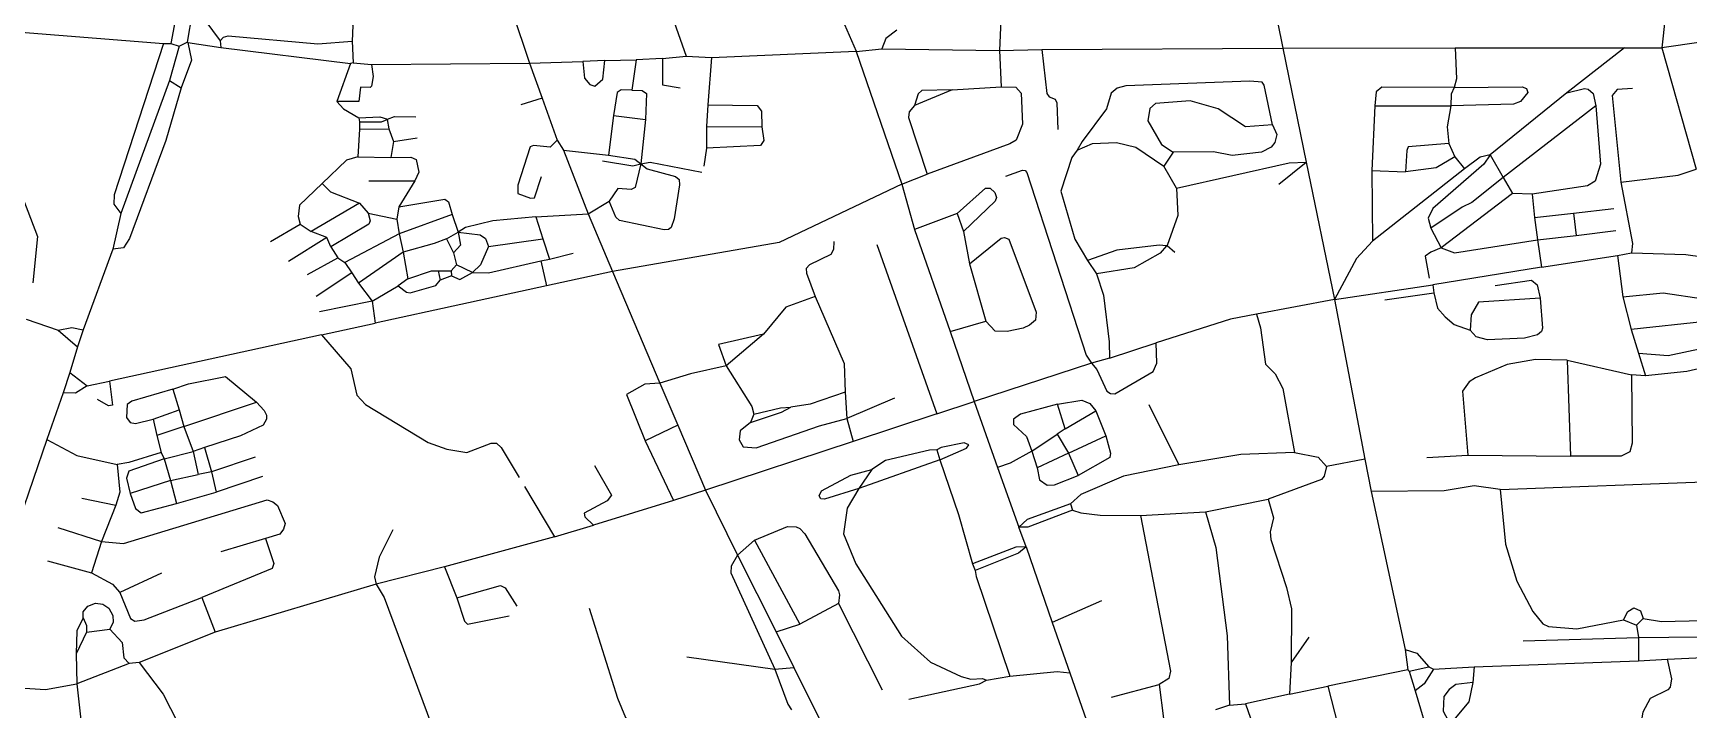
# Model space of a CAD drawing. Header units: inches. Extents: x 13525472 to 13532952, y 3654447 to 3658947.
# Drawn here: x 13527238 to 13529988, y 3656315 to 3657440 of the extents above; entities that cross this region are included whole.
import ezdxf

# ---------------------------------------------------------------- set-up
doc = ezdxf.new("R2010")
doc.units = ezdxf.units.IN
doc.header["$MEASUREMENT"] = 0

msp = doc.modelspace()

# ---------------------------------------------------------------- linework, layer by layer
for points in [[(13529907.1, 3657648.1), (13529948.9, 3657465.7), (13529943.2, 3657415.4)], [(13529276.9, 3657598.7), (13529313.7, 3657414.8)], [(13528283.1, 3657513.3), (13528322.7, 3657401.6)], [(13528558.3, 3657517), (13528604.7, 3657410.1)], [(13527501.7, 3657475.1), (13527473.6, 3657460.6), (13527466.7, 3657422.6)], [(13527502.2, 3657473.6), (13527493.7, 3657424.6)], [(13527502.2, 3657473.6), (13527522.9, 3657461.6), (13527548.2, 3657427.1)], [(13527695.7, 3657467.6), (13527764.7, 3657462), (13527768.7, 3657452.5), (13527768, 3657426.4)], [(13528033.7, 3657475.7), (13528062.4, 3657390)], [(13528845.3, 3657462.2), (13528842.8, 3657410.9)], [(13527106, 3657450.6), (13527454.2, 3657422.6)], [(13527480.2, 3657418.1), (13527493.7, 3657424.6)], [(13527493.7, 3657424.6), (13527494.7, 3657424.1)], [(13527548.2, 3657427.1), (13527554, 3657433.3), (13527561.6, 3657435.2), (13527710.9, 3657422.2), (13527768, 3657426.4)], [(13527548.2, 3657427.1), (13527549.7, 3657416.1)], [(13527768, 3657426.4), (13527769.2, 3657390.6)], [(13528672.7, 3657444.6), (13528654.2, 3657430.9), (13528647.7, 3657413.6)], [(13530074, 3657434.3), (13529943.2, 3657415.4)], [(13527454.2, 3657422.6), (13527372.2, 3657171.4), (13527371.8, 3657155.5), (13527383.2, 3657140.1)], [(13527454.2, 3657422.6), (13527466.7, 3657422.6)], [(13527480.2, 3657418.1), (13527464.2, 3657361.1)], [(13527466.7, 3657422.6), (13527480.2, 3657418.1)], [(13527494.7, 3657424.1), (13527500.9, 3657394.8), (13527483.7, 3657349.1)], [(13527494.7, 3657424.1), (13527549.7, 3657416.1)], [(13527549.7, 3657416.1), (13527765.2, 3657389.6)], [(13528283.2, 3657397.6), (13528239.7, 3657395.6)], [(13528283.2, 3657397.6), (13528283, 3657354), (13528312.7, 3657349.1)], [(13528283.2, 3657397.6), (13528322.7, 3657401.6)], [(13528322.7, 3657401.6), (13528364.7, 3657399.6)], [(13528364.7, 3657399.6), (13528358.3, 3657320.6)], [(13528364.7, 3657399.6), (13528604.7, 3657410.1)], [(13528604.7, 3657409.6), (13528647.7, 3657413.6)], [(13528604.7, 3657410.1), (13528604.7, 3657409.6)], [(13528604.7, 3657409.6), (13528680.7, 3657188.9)], [(13528647.7, 3657413.6), (13528842.8, 3657410.9)], [(13528842.8, 3657410.9), (13528913.4, 3657412.6)], [(13528842.8, 3657410.9), (13528845.9, 3657350.9)], [(13528913.4, 3657412.6), (13529313.7, 3657414.8)], [(13528913.4, 3657412.6), (13528921.9, 3657339.7), (13528925.4, 3657333.8), (13528935.5, 3657330), (13528938.5, 3657324), (13528939.7, 3657279.6)], [(13529313.7, 3657414.8), (13529599.9, 3657415.5)], [(13529313.7, 3657414.8), (13529352.5, 3657225.2)], [(13529599.9, 3657415.5), (13529602, 3657363.7), (13529598.1, 3657349.7)], [(13529599.9, 3657415.5), (13529881.4, 3657415.3)], [(13529881.4, 3657415.3), (13529785.6, 3657340.5)], [(13529881.4, 3657415.3), (13529943.2, 3657415.4)], [(13529943.2, 3657415.4), (13530000.4, 3657213.7)], [(13527765.2, 3657389.6), (13527742, 3657326.2)], [(13527799.7, 3657387.6), (13527802.4, 3657367.7), (13527800, 3657351.6), (13527797.5, 3657349.6), (13527781.8, 3657350.2), (13527778.7, 3657326.5), (13527742, 3657326.2)], [(13527769.2, 3657390.6), (13527765.2, 3657389.6)], [(13527769.2, 3657390.6), (13527799.7, 3657387.6)], [(13527799.7, 3657387.6), (13528062.4, 3657390)], [(13528062.4, 3657390), (13528150.7, 3657392.6)], [(13528062.4, 3657390), (13528083.2, 3657332)], [(13528150.7, 3657392.6), (13528153.6, 3657365.1), (13528162.4, 3657354.4), (13528170.9, 3657352), (13528184.2, 3657363.6), (13528187.7, 3657394.6)], [(13528187.7, 3657394.6), (13528150.7, 3657392.6)], [(13528187.7, 3657394.6), (13528239.7, 3657395.6)], [(13528239.7, 3657395.6), (13528232.1, 3657344.9)], [(13527483.7, 3657349.1), (13527458, 3657261.7), (13527398.1, 3657098.4), (13527387.8, 3657083.2), (13527370.2, 3657081.1)], [(13527464.2, 3657361.1), (13527383.2, 3657140.1)], [(13527464.2, 3657361.1), (13527483.7, 3657349.1)], [(13528232.1, 3657344.9), (13528214.7, 3657345.6), (13528208, 3657341.2), (13528201.9, 3657302.8)], [(13528232.1, 3657344.9), (13528249.7, 3657344.5), (13528256.6, 3657339.7), (13528254.9, 3657296.5)], [(13528764.4, 3657345.5), (13528702.1, 3657319.7)], [(13528764.4, 3657345.5), (13528713.9, 3657344.7), (13528707.8, 3657339), (13528702.1, 3657319.7)], [(13528845.9, 3657350.9), (13528870.4, 3657350.1), (13528879.3, 3657340), (13528881.3, 3657288.5), (13528870.7, 3657262), (13528860.2, 3657256), (13528722.8, 3657205.3)], [(13528764.4, 3657345.5), (13528845.9, 3657350.9)], [(13529296.3, 3657287.4), (13529282.8, 3657353.6), (13529279.5, 3657358.4), (13529259, 3657360.1), (13529052.9, 3657352.5), (13529038.8, 3657348.3), (13529028.5, 3657339.9), (13529020.9, 3657314.2), (13528980.3, 3657259.6), (13528972.2, 3657245.4)], [(13529598.1, 3657349.7), (13529478.4, 3657350.2), (13529468.6, 3657342.4), (13529466.4, 3657319.3)], [(13529598.1, 3657349.7), (13529711.2, 3657350.7), (13529718.5, 3657348), (13529720.9, 3657341.3), (13529708.7, 3657326.2), (13529696.7, 3657322), (13529592.6, 3657319)], [(13529598.1, 3657349.7), (13529593.1, 3657338.4), (13529592.6, 3657319)], [(13529785.6, 3657340.5), (13529814.6, 3657347.9), (13529820.7, 3657346.9), (13529829, 3657339.5), (13529833.5, 3657318.8)], [(13529894.7, 3657347.6), (13529868.9, 3657346.1), (13529861, 3657336.5), (13529875.4, 3657192)], [(13527742, 3657326.2), (13527753.4, 3657313.9), (13527778.7, 3657299.1)], [(13528083.2, 3657332), (13528047.7, 3657320.6)], [(13528083.2, 3657332), (13528108.3, 3657262.1)], [(13528358.3, 3657320.6), (13528356.5, 3657284.6)], [(13528358.3, 3657320.6), (13528440.5, 3657319.8), (13528447.8, 3657310.1), (13528448.3, 3657284.3)], [(13528702.1, 3657319.7), (13528692.9, 3657309), (13528691.9, 3657299.8), (13528722.8, 3657205.3)], [(13529296.3, 3657287.4), (13529251.9, 3657284.2), (13529206.5, 3657313.8), (13529159.7, 3657327.2), (13529102.3, 3657322.8), (13529092.8, 3657314.7), (13529089.7, 3657294.1), (13529112.1, 3657255), (13529131.6, 3657241.8)], [(13529466.4, 3657319.3), (13529461.4, 3657211.7)], [(13529466.4, 3657319.3), (13529592.6, 3657319)], [(13529592.6, 3657319), (13529586.9, 3657284.1), (13529589.5, 3657256.2)], [(13529785.6, 3657340.5), (13529658.2, 3657237.6)], [(13529833.5, 3657318.8), (13529679.5, 3657200)], [(13529833.5, 3657318.8), (13529841.6, 3657222.1), (13529832.3, 3657194), (13529819.6, 3657186.3), (13529727.7, 3657172.5)], [(13527778.7, 3657299.1), (13527813.8, 3657300.7), (13527826.2, 3657297.1)], [(13527778.7, 3657299.1), (13527780.2, 3657292.6)], [(13527780.2, 3657292.6), (13527779.7, 3657280.1)], [(13527780.2, 3657292.6), (13527816.2, 3657292.7), (13527825.7, 3657296.1)], [(13527826.2, 3657297.1), (13527825.7, 3657296.1)], [(13527825.7, 3657296.1), (13527828.7, 3657280.6)], [(13527826.2, 3657297.1), (13527838.3, 3657301.6), (13527873.7, 3657300.6)], [(13528201.9, 3657302.8), (13528193.6, 3657236.8)], [(13528201.9, 3657302.8), (13528254.9, 3657296.5)], [(13528254.9, 3657296.5), (13528247.4, 3657222.8)], [(13529296.3, 3657287.4), (13529303.7, 3657271.5), (13529300.2, 3657258.3), (13529294.2, 3657250.1), (13529278.5, 3657242.1), (13529229.5, 3657236.7), (13529198.4, 3657242.5), (13529131.6, 3657241.8)], [(13527779.7, 3657280.1), (13527777.4, 3657234.5)], [(13527779.7, 3657280.1), (13527828.7, 3657280.6)], [(13527828.7, 3657280.6), (13527836.5, 3657259.6)], [(13527836.5, 3657259.6), (13527831.9, 3657233.3)], [(13527836.5, 3657259.6), (13527875.7, 3657265.6)], [(13528108.3, 3657262.1), (13528096.4, 3657250.2), (13528068.9, 3657253.2), (13528063.5, 3657250.7), (13528042.7, 3657187.4), (13528042.8, 3657173.6), (13528064.1, 3657165.5), (13528070.5, 3657166.3), (13528082.2, 3657201.6)], [(13528108.3, 3657262.1), (13528118.8, 3657245.4)], [(13528356.5, 3657284.6), (13528356.1, 3657248.7)], [(13528448.3, 3657284.3), (13528451.7, 3657261.7), (13528445.9, 3657253.2), (13528356.1, 3657248.7)], [(13528356.5, 3657284.6), (13528448.3, 3657284.3)], [(13527777.4, 3657234.5), (13527758.3, 3657228.9), (13527717.9, 3657190.1)], [(13527777.4, 3657234.5), (13527831.9, 3657233.3)], [(13527831.9, 3657233.3), (13527865.3, 3657233.7), (13527873.8, 3657229.8), (13527878.5, 3657208.8), (13527871.9, 3657194.6)], [(13528118.8, 3657245.4), (13528193.6, 3657236.8)], [(13528118.8, 3657245.4), (13528159.6, 3657139.4)], [(13528193.6, 3657236.8), (13528237.2, 3657230.3), (13528247.4, 3657222.8)], [(13528356.1, 3657248.7), (13528351.7, 3657218.6)], [(13528972.2, 3657245.4), (13528963, 3657233.2), (13528945.2, 3657177.5), (13528968.3, 3657097.2), (13528989.4, 3657062.2)], [(13528972.2, 3657245.4), (13528997.3, 3657256.2), (13529037.6, 3657257.9), (13529069.7, 3657250.2), (13529115.8, 3657218.7)], [(13529131.6, 3657241.8), (13529115.8, 3657218.7)], [(13529589.5, 3657256.2), (13529522.2, 3657250.7), (13529519.6, 3657245), (13529517.5, 3657209.5)], [(13529599.7, 3657234.3), (13529568.6, 3657216.2), (13529517.5, 3657209.5)], [(13529658.2, 3657237.6), (13529647.9, 3657222), (13529563, 3657148.2), (13529555, 3657132.2), (13529559.6, 3657115.7)], [(13529589.5, 3657256.2), (13529599.7, 3657234.3)], [(13529599.7, 3657234.3), (13529615.6, 3657214.3)], [(13529658.2, 3657237.6), (13529641.6, 3657233.6), (13529615.6, 3657214.3)], [(13529658.2, 3657237.6), (13529679.5, 3657200)], [(13528183.7, 3657227.6), (13528234, 3657219.5), (13528247.4, 3657222.8)], [(13528247.4, 3657222.8), (13528257.9, 3657214.5), (13528305.1, 3657201.5), (13528310.9, 3657196.9), (13528311.6, 3657187.7), (13528302.5, 3657131.2), (13528297.5, 3657117), (13528293, 3657113.6), (13528286.1, 3657113.1), (13528211.8, 3657128.4), (13528205.8, 3657134.2), (13528194.5, 3657160.8)], [(13528247.4, 3657222.8), (13528237.6, 3657183.2), (13528231.3, 3657180.1), (13528209, 3657181.4), (13528194.5, 3657160.8)], [(13528247.4, 3657222.8), (13528263, 3657225.4), (13528348.7, 3657208.6)], [(13528680.7, 3657188.9), (13528722.8, 3657205.3)], [(13528853.7, 3657202.1), (13528881.5, 3657212.2), (13528885.9, 3657211.5), (13528888.7, 3657208), (13528987.3, 3656904.7), (13528995.9, 3656891.4)], [(13529137.2, 3657182.2), (13529115.8, 3657218.7)], [(13529137.2, 3657182.2), (13529324.2, 3657224.3), (13529352.5, 3657225.2)], [(13529307.1, 3657188.9), (13529352.5, 3657225.2)], [(13529352.5, 3657225.2), (13529399.3, 3656997.4)], [(13529461.4, 3657211.7), (13529517.5, 3657209.5)], [(13529461.4, 3657211.7), (13529462.7, 3657093.9)], [(13529615.6, 3657214.3), (13529462.7, 3657093.9)], [(13529875.4, 3657192), (13529970.4, 3657203.8), (13530000.4, 3657213.7)], [(13527210.4, 3657193.3), (13527245, 3657102), (13527237.3, 3657024.7)], [(13527717.9, 3657190.1), (13527680, 3657154), (13527677.9, 3657135.4), (13527681.5, 3657122.6)], [(13527717.9, 3657190.1), (13527731.7, 3657176.1), (13527779.8, 3657157.2)], [(13527795.7, 3657194.6), (13527871.9, 3657194.6)], [(13527871.9, 3657194.6), (13527845, 3657151.4)], [(13528680.7, 3657188.9), (13528476.9, 3657091.8), (13528200.2, 3657043.9)], [(13528680.7, 3657188.9), (13528701.8, 3657113.8)], [(13528772.6, 3657140.2), (13528819.7, 3657182.4), (13528827.7, 3657182.5), (13528835.5, 3657175.2), (13528838.2, 3657166.5), (13528836.1, 3657160.6), (13528783.3, 3657110.4)], [(13529137.2, 3657182.2), (13529139.3, 3657136.8), (13529121.7, 3657087.1)], [(13529679.5, 3657200), (13529627.6, 3657158.3), (13529611.7, 3657150.6), (13529559.6, 3657115.7)], [(13529679.5, 3657200), (13529695.5, 3657173.5)], [(13529875.4, 3657192), (13529894.4, 3657090), (13529892.7, 3657074.6)], [(13527779.8, 3657157.2), (13527699.4, 3657110.2)], [(13527779.8, 3657157.2), (13527794.1, 3657140.8)], [(13527845, 3657151.4), (13527842.1, 3657130.6)], [(13527845, 3657151.4), (13527921.5, 3657164.2), (13527927.6, 3657159.6), (13527933.8, 3657138.3)], [(13528159.6, 3657139.4), (13528194.5, 3657160.8)], [(13529695.5, 3657173.5), (13529576.7, 3657082.9)], [(13529727.7, 3657172.5), (13529695.5, 3657173.5)], [(13529727.7, 3657172.5), (13529731.6, 3657133.7)], [(13527383.2, 3657140.1), (13527370.2, 3657081.1)], [(13527632.2, 3657093.6), (13527681.5, 3657122.6)], [(13527681.5, 3657122.6), (13527699.4, 3657110.2)], [(13527794.1, 3657140.8), (13527797.6, 3657127.8), (13527795.4, 3657122.3), (13527732.4, 3657084.8)], [(13527794.1, 3657140.8), (13527842.1, 3657130.6)], [(13527842.1, 3657130.6), (13527846, 3657106.4)], [(13527933.8, 3657138.3), (13527846, 3657106.4)], [(13527933.8, 3657138.3), (13527943.8, 3657109)], [(13528072.6, 3657134.8), (13528001.4, 3657128), (13527955.8, 3657117), (13527943.8, 3657109)], [(13528072.6, 3657134.8), (13528159.6, 3657139.4)], [(13528072.6, 3657134.8), (13528084.7, 3657097.8)], [(13528159.6, 3657139.4), (13528200.2, 3657043.9)], [(13528772.6, 3657140.2), (13528701.8, 3657113.8)], [(13528772.6, 3657140.2), (13528783.3, 3657110.4)], [(13529731.6, 3657133.7), (13529796.3, 3657140.7)], [(13529731.6, 3657133.7), (13529736.8, 3657096.3)], [(13529796.3, 3657140.7), (13529863.7, 3657148.6)], [(13529796.3, 3657140.7), (13529800.9, 3657103.7)], [(13527725.4, 3657100.4), (13527662.2, 3657060.6)], [(13527725.4, 3657100.4), (13527699.4, 3657110.2)], [(13527732.4, 3657084.8), (13527725.4, 3657100.4)], [(13527846, 3657106.4), (13527755.7, 3657058.6)], [(13527846, 3657106.4), (13527852.3, 3657076)], [(13527924.7, 3657098.1), (13527904, 3657090), (13527852.3, 3657076)], [(13527924.7, 3657098.1), (13527943.8, 3657109)], [(13527924.7, 3657098.1), (13527935.9, 3657074.5)], [(13527943.8, 3657109), (13527947.5, 3657087.3), (13527935.9, 3657074.5)], [(13527943.8, 3657109), (13527980.1, 3657104.9), (13527989.1, 3657098.5), (13527994.2, 3657085.4)], [(13527994.2, 3657085.4), (13528084.7, 3657097.8)], [(13528084.7, 3657097.8), (13528095.6, 3657064.2)], [(13528701.8, 3657113.8), (13528761.1, 3656944.1)], [(13528783.3, 3657110.4), (13528793, 3657056.7)], [(13528793, 3657056.7), (13528845.7, 3657098.9), (13528851.6, 3657100.3), (13528858.4, 3657097.7), (13528904.2, 3656976), (13528902.8, 3656962.9), (13528892.7, 3656954.7), (13528882.5, 3656949.4), (13528855.7, 3656944.1), (13528835.9, 3656944.7), (13528820.1, 3656961.4)], [(13529559.6, 3657115.7), (13529576.7, 3657082.9)], [(13529576.7, 3657082.9), (13529599.1, 3657074.9), (13529736.8, 3657096.3)], [(13529736.8, 3657096.3), (13529800.9, 3657103.7)], [(13529736.8, 3657096.3), (13529743.5, 3657051)], [(13529800.9, 3657103.7), (13529866.7, 3657111.6)], [(13527370.2, 3657081.1), (13527320.7, 3656946.6)], [(13527732.4, 3657084.8), (13527744.2, 3657066.6)], [(13527852.3, 3657076), (13527778.1, 3657024.2)], [(13527852.3, 3657076), (13527860.1, 3657031.3)], [(13527935.9, 3657074.5), (13527941.2, 3657054.6)], [(13527994.2, 3657085.4), (13527981, 3657054.6), (13527967.5, 3657042.2)], [(13528095.6, 3657064.2), (13528134.7, 3657074.1)], [(13528567.7, 3657093.6), (13528567.3, 3657080.3), (13528562.9, 3657071.9), (13528527.6, 3657054.7), (13528521.9, 3657048.9), (13528522.7, 3657040.7), (13528537.1, 3657002.1)], [(13528639.2, 3657088.6), (13528738.9, 3656807)], [(13529120.7, 3657086.6), (13529108.3, 3657087.4), (13529038.1, 3657079.4), (13528989.4, 3657062.2)], [(13529120.7, 3657086.6), (13529110.2, 3657074.1), (13529066.5, 3657049.6), (13529004.1, 3657040)], [(13529121.7, 3657087.1), (13529120.7, 3657086.6)], [(13529121.7, 3657087.1), (13529134.2, 3657076.1)], [(13529462.7, 3657093.9), (13529436, 3657065.1), (13529399.3, 3656997.4)], [(13529576.7, 3657082.9), (13529559.8, 3657076), (13529550.1, 3657069), (13529556.7, 3657032.6)], [(13529743.5, 3657051), (13529869.7, 3657070.1)], [(13529869.7, 3657070.1), (13529892.7, 3657074.6)], [(13529869.7, 3657070.1), (13529878.8, 3657001.8)], [(13529892.7, 3657074.6), (13529983.2, 3657071.8), (13530038.3, 3657064)], [(13527693.7, 3657038.6), (13527744.2, 3657066.6)], [(13527767, 3657041.3), (13527707.7, 3657002.1)], [(13527744.2, 3657066.6), (13527755.7, 3657058.6)], [(13527755.7, 3657058.6), (13527767, 3657041.3)], [(13527767, 3657041.3), (13527778.1, 3657024.2)], [(13527860.1, 3657031.3), (13527899.4, 3657045.1), (13527910.7, 3657045.1)], [(13527910.7, 3657045.1), (13527914.2, 3657029.1)], [(13527910.7, 3657045.1), (13527932.2, 3657045.1)], [(13527932.2, 3657045.1), (13527941.2, 3657054.6)], [(13527932.2, 3657045.1), (13527932.7, 3657036.6)], [(13527932.7, 3657036.6), (13527946.7, 3657030.7), (13527967.5, 3657042.2)], [(13527967.5, 3657042.2), (13527941.2, 3657054.6)], [(13527967.5, 3657042.2), (13527994.1, 3657041.8), (13528081.3, 3657061.3)], [(13528081.3, 3657061.3), (13528095.6, 3657064.2)], [(13528081.3, 3657061.3), (13528090.6, 3657020.1)], [(13528200.2, 3657043.9), (13528090.6, 3657020.1)], [(13528200.2, 3657043.9), (13528279, 3656858.2)], [(13528793, 3657056.7), (13528820.1, 3656961.4)], [(13528989.4, 3657062.2), (13529004.1, 3657040)], [(13529004.1, 3657040), (13529015.6, 3657004.4), (13529025.4, 3656927), (13529025.6, 3656899.9)], [(13529743.5, 3657051), (13529562.7, 3657021.6)], [(13527778.1, 3657024.2), (13527800.7, 3656994.3)], [(13527800.7, 3656994.3), (13527844.2, 3657019.8)], [(13528090.6, 3657020.1), (13527805.9, 3656957.7)], [(13527860.1, 3657031.3), (13527844.2, 3657019.8)], [(13527844.2, 3657019.8), (13527858, 3657009.5), (13527864.2, 3657008.3), (13527906.6, 3657020.7), (13527914.2, 3657029.1)], [(13527932.7, 3657036.6), (13527914.2, 3657029.1)], [(13529399.3, 3656997.4), (13529562.7, 3657021.6)], [(13529562.7, 3657021.6), (13529564.7, 3657008.1)], [(13529666.7, 3657020.6), (13529727, 3657029.2), (13529736, 3657021.5), (13529741.2, 3656999.2)], [(13527800.7, 3656994.3), (13527713.7, 3656976.6)], [(13527800.7, 3656994.3), (13527805.9, 3656957.7)], [(13528537.1, 3657002.1), (13528488.4, 3656984.7), (13528451, 3656939.4)], [(13528537.1, 3657002.1), (13528584.9, 3656891), (13528586.9, 3656843.1)], [(13529399.3, 3656997.4), (13529269.9, 3656972.9)], [(13529399.3, 3656997.4), (13529450.2, 3656732)], [(13529483.2, 3656996.6), (13529564.7, 3657008.1)], [(13529564.7, 3657008.1), (13529570.7, 3656982.9), (13529583.6, 3656968.2), (13529598.2, 3656955.6), (13529625.1, 3656946.3)], [(13529741.2, 3656999.2), (13529745.2, 3656949.3), (13529743.5, 3656944), (13529736.6, 3656938.3), (13529715.1, 3656932.8), (13529653.6, 3656930.2), (13529634.8, 3656935.4), (13529625.1, 3656946.3)], [(13529741.2, 3656999.2), (13529639, 3656992.5), (13529626.4, 3656972), (13529625.1, 3656946.3)], [(13529878.8, 3657001.8), (13529945.6, 3657008.4), (13530012.7, 3656998.5), (13530020, 3656987.5), (13530023, 3656967.8), (13530016.1, 3656960.7), (13529892.1, 3656947.4)], [(13529878.8, 3657001.8), (13529892.1, 3656947.4)], [(13527226.2, 3656964.8), (13527279.4, 3656946.2)], [(13527717, 3656938.3), (13527805.9, 3656957.7)], [(13528761.1, 3656944.1), (13528820.1, 3656961.4)], [(13529269.9, 3656972.9), (13529226.8, 3656964.4), (13529103.3, 3656925.2)], [(13529269.9, 3656972.9), (13529276.5, 3656950.2), (13529284.7, 3656889.7), (13529301.2, 3656873.5), (13529313.9, 3656849.5), (13529333.2, 3656743.1)], [(13527279.4, 3656946.2), (13527302.2, 3656950.9), (13527320.7, 3656946.6)], [(13527279.4, 3656946.2), (13527311.2, 3656918.6)], [(13527320.7, 3656946.6), (13527311.2, 3656918.6)], [(13527717, 3656938.3), (13527364.9, 3656861.4)], [(13527717, 3656938.3), (13527765.4, 3656882.2), (13527775.4, 3656838.2), (13527789.7, 3656822.7), (13527893.8, 3656759.5), (13527924.8, 3656748.5), (13527958.1, 3656743.1), (13527998.7, 3656758.5), (13528007.6, 3656758.6), (13528015.2, 3656751.4), (13528045.2, 3656701.6)], [(13528451, 3656939.4), (13528376.3, 3656922.2)], [(13528451, 3656939.4), (13528388.9, 3656886.7)], [(13528761.1, 3656944.1), (13528801.1, 3656827.7)], [(13529892.1, 3656947.4), (13529904.4, 3656907.8)], [(13527311.2, 3656918.6), (13527298.7, 3656876.1)], [(13528376.3, 3656922.2), (13528388.9, 3656886.7)], [(13528995.9, 3656891.4), (13529004.9, 3656881), (13529021.1, 3656844.7), (13529027.2, 3656841), (13529034.6, 3656840.5), (13529098.2, 3656877.5), (13529104.5, 3656891.2), (13529103.3, 3656925.2)], [(13529025.6, 3656899.9), (13529103.3, 3656925.2)], [(13529904.4, 3656907.8), (13529953.7, 3656903.9), (13530039.7, 3656922.6)], [(13529904.4, 3656907.8), (13529916.1, 3656870.5)], [(13530081.3, 3656904.9), (13530057.6, 3656894.4), (13529984.6, 3656877.3), (13529916.1, 3656870.5)], [(13527298.7, 3656876.1), (13527287.7, 3656842.1)], [(13527298.7, 3656876.1), (13527327.7, 3656853.6)], [(13528388.9, 3656886.7), (13528329.8, 3656873.8), (13528279, 3656858.2)], [(13528388.9, 3656886.7), (13528431.6, 3656819.6), (13528434.7, 3656806.6)], [(13528995.9, 3656891.4), (13528801.1, 3656827.7)], [(13529025.6, 3656899.9), (13528995.9, 3656891.4)], [(13529785.8, 3656896.6), (13529733.2, 3656897.5), (13529686.4, 3656889), (13529633.7, 3656867), (13529623.1, 3656860.2), (13529612.3, 3656845.1), (13529621.2, 3656738.3)], [(13529785.8, 3656896.6), (13529892.7, 3656872)], [(13529785.8, 3656896.6), (13529791.5, 3656737.1)], [(13527327.7, 3656853.6), (13527307.9, 3656841.4), (13527287.7, 3656842.1)], [(13527327.7, 3656853.6), (13527364.9, 3656861.4)], [(13527364.9, 3656861.4), (13527369.5, 3656821.5), (13527363.1, 3656820.5), (13527344.7, 3656831.1)], [(13527470.1, 3656848.4), (13527401.6, 3656828.4), (13527394.1, 3656822.7), (13527392.9, 3656801.2), (13527399.1, 3656793), (13527407.7, 3656791.1), (13527437.1, 3656798.3)], [(13527470.1, 3656848.4), (13527495.7, 3656857.2), (13527557.5, 3656869.4), (13527608.7, 3656826.8)], [(13527470.1, 3656848.4), (13527480.2, 3656813.8)], [(13528279, 3656858.2), (13528253.7, 3656856.5), (13528223.7, 3656839.2), (13528254.4, 3656762.6)], [(13528279, 3656858.2), (13528308.9, 3656788.1)], [(13529892.7, 3656872), (13529894.2, 3656758.4), (13529889.9, 3656744.3), (13529875.8, 3656736.7), (13529791.5, 3656737.1)], [(13529916.1, 3656870.5), (13529892.7, 3656872)], [(13527287.7, 3656842.1), (13527260.8, 3656764.5)], [(13527488.3, 3656786.1), (13527608.7, 3656826.8)], [(13527608.7, 3656826.8), (13527621.8, 3656813), (13527625.6, 3656805.1), (13527625.5, 3656798.1), (13527619.9, 3656788.4), (13527582.1, 3656770.4), (13527522.2, 3656751.3)], [(13528586.9, 3656843.1), (13528528.5, 3656823.5), (13528496.2, 3656818.2)], [(13528586.9, 3656843.1), (13528589.3, 3656799.4)], [(13528668.7, 3656833.1), (13528589.3, 3656799.4)], [(13528738.9, 3656807), (13528801.1, 3656827.7)], [(13528801.1, 3656827.7), (13528840, 3656717.9)], [(13528939.5, 3656823), (13528878.2, 3656806.4), (13528866.4, 3656798.6), (13528866.4, 3656789.7), (13528887.7, 3656769.7), (13528897, 3656745.3)], [(13528939.5, 3656823), (13528979.6, 3656829.8), (13528993.2, 3656824.5), (13529002.9, 3656812)], [(13528952.1, 3656782.3), (13528939.5, 3656823)], [(13529091.2, 3656822.6), (13529140.7, 3656722.7)], [(13527437.1, 3656798.3), (13527480.2, 3656813.8)], [(13527437.1, 3656798.3), (13527443.2, 3656771.3)], [(13527480.2, 3656813.8), (13527488.3, 3656786.1)], [(13528429.2, 3656792.6), (13528412.5, 3656778.8), (13528410.6, 3656764.1), (13528417.4, 3656752.5), (13528438.6, 3656750.7), (13528544.2, 3656787.1), (13528589.3, 3656799.4)], [(13528429.2, 3656792.6), (13528480.9, 3656809.8), (13528496.2, 3656818.2)], [(13528434.7, 3656806.6), (13528429.2, 3656792.6)], [(13528434.7, 3656806.6), (13528479.3, 3656817.2), (13528496.2, 3656818.2)], [(13528589.3, 3656799.4), (13528600.2, 3656761.3)], [(13528738.9, 3656807), (13528600.2, 3656761.3)], [(13528952.1, 3656782.3), (13529002.9, 3656812)], [(13529002.9, 3656812), (13529019.8, 3656770.8)], [(13527260.8, 3656764.5), (13527192.3, 3656565.3)], [(13527260.8, 3656764.5), (13527310.3, 3656738), (13527377.1, 3656723.1)], [(13527488.3, 3656786.1), (13527443.2, 3656771.3)], [(13527443.2, 3656771.3), (13527450.2, 3656743.1)], [(13527488.3, 3656786.1), (13527503.4, 3656744.6)], [(13528308.9, 3656788.1), (13528254.4, 3656762.6)], [(13528308.9, 3656788.1), (13528354.5, 3656680.2)], [(13528897, 3656745.3), (13528938.7, 3656773.4)], [(13528952.1, 3656782.3), (13528938.7, 3656773.4)], [(13528938.7, 3656773.4), (13528957.7, 3656741.8)], [(13528957.7, 3656741.8), (13529019.8, 3656770.8)], [(13529019.8, 3656770.8), (13529027.5, 3656742.1), (13529026.1, 3656734.6), (13528973.8, 3656704.6)], [(13527450.2, 3656743.1), (13527396.5, 3656726.5), (13527377.1, 3656723.1)], [(13527450.2, 3656743.1), (13527455.7, 3656732.6)], [(13527455.7, 3656732.6), (13527503.4, 3656744.6)], [(13527522.2, 3656751.3), (13527503.4, 3656744.6)], [(13527503.4, 3656744.6), (13527512.1, 3656706.5)], [(13527522.2, 3656751.3), (13527533.9, 3656710.7)], [(13528254.4, 3656762.6), (13528301.8, 3656663.1)], [(13528600.2, 3656761.3), (13528354.5, 3656680.2)], [(13528738.7, 3656747.1), (13528726.7, 3656747), (13528653.8, 3656729.9), (13528631.2, 3656714.9)], [(13528744.2, 3656730.6), (13528788.3, 3656749.9), (13528792.2, 3656755.7), (13528784.6, 3656759.2), (13528746.2, 3656751.1), (13528738.7, 3656747.1)], [(13528738.7, 3656747.1), (13528744.2, 3656730.6)], [(13528897, 3656745.3), (13528861, 3656725.4), (13528840, 3656717.9)], [(13528897, 3656745.3), (13528905.4, 3656717.4)], [(13528957.7, 3656741.8), (13528905.4, 3656717.4)], [(13528957.7, 3656741.8), (13528973.8, 3656704.6)], [(13529333.2, 3656743.1), (13529244.2, 3656739.4), (13529140.7, 3656722.7)], [(13529333.2, 3656743.1), (13529372.4, 3656735.4), (13529386.1, 3656719.8)], [(13529552.7, 3656734.6), (13529621.2, 3656738.3)], [(13529621.2, 3656738.3), (13529791.5, 3656737.1)], [(13527377.1, 3656723.1), (13527381.7, 3656676.8), (13527375, 3656655.6)], [(13527455.7, 3656732.6), (13527396.6, 3656712.2), (13527392.9, 3656700.2), (13527399.2, 3656674.6)], [(13527455.7, 3656732.6), (13527466, 3656696.5)], [(13527533.9, 3656710.7), (13527512.1, 3656706.5)], [(13527606.7, 3656735.1), (13527533.9, 3656710.7)], [(13527533.9, 3656710.7), (13527542.1, 3656676.8)], [(13528170.2, 3656721.3), (13528198.7, 3656672.3), (13528191.5, 3656662.4), (13528153.3, 3656642.4), (13528154.1, 3656636.1), (13528168.6, 3656622.1)], [(13528609.5, 3656683.2), (13528552.2, 3656665.6), (13528546.4, 3656666.2), (13528543.6, 3656670.7), (13528547.3, 3656679.5), (13528596.2, 3656705), (13528631.2, 3656714.9)], [(13528744.2, 3656730.6), (13528609.5, 3656683.2)], [(13528631.2, 3656714.9), (13528609.5, 3656683.2)], [(13528744.2, 3656730.6), (13528775.2, 3656640.1), (13528798.2, 3656558.1)], [(13528840, 3656717.9), (13528875.1, 3656619)], [(13528905.4, 3656717.4), (13528909.7, 3656697.4), (13528922.2, 3656688.8), (13528934.5, 3656689.4), (13528973.8, 3656704.6)], [(13529140.7, 3656722.7), (13529049.2, 3656703.5), (13528978.2, 3656673.1), (13528961.2, 3656657.6)], [(13529386.1, 3656719.8), (13529382.4, 3656703.8), (13529377.9, 3656697.8), (13529289.2, 3656665.3)], [(13529450.2, 3656732), (13529386.1, 3656719.8)], [(13529450.2, 3656732), (13529460.5, 3656678.3)], [(13527466, 3656696.5), (13527399.2, 3656674.6)], [(13527466, 3656696.5), (13527512.1, 3656706.5)], [(13527466, 3656696.5), (13527476, 3656658.3)], [(13527618.7, 3656703.1), (13527542.1, 3656676.8)], [(13528054.2, 3656686.6), (13528103.9, 3656602.6)], [(13528609.5, 3656683.2), (13528589.9, 3656650.5), (13528583.8, 3656607.6), (13528604.4, 3656557.7), (13528680.3, 3656437.7), (13528728.7, 3656394.3), (13528779.2, 3656370.7), (13528795.6, 3656366.1), (13528815, 3656367.2), (13528821.7, 3656364.6)], [(13529674.8, 3656681.4), (13529631.6, 3656687.6), (13529582, 3656679.3), (13529460.5, 3656678.3)], [(13529674.8, 3656681.4), (13530027.7, 3656694.5)], [(13527318.7, 3656667.1), (13527375, 3656655.6)], [(13527351.5, 3656594.8), (13527387.8, 3656591.9), (13527626.5, 3656664.2), (13527635.7, 3656661.1), (13527643.5, 3656655), (13527656.3, 3656624.8), (13527653.5, 3656615.7), (13527647.4, 3656607), (13527623.9, 3656599.9)], [(13527375, 3656655.6), (13527351.5, 3656594.8)], [(13527399.2, 3656674.6), (13527407.8, 3656649.7), (13527417.3, 3656642.9), (13527476, 3656658.3)], [(13527476, 3656658.3), (13527542.1, 3656676.8)], [(13528301.8, 3656663.1), (13528168.6, 3656622.1)], [(13528354.5, 3656680.2), (13528301.8, 3656663.1)], [(13528354.5, 3656680.2), (13528407.7, 3656572.6)], [(13528961.2, 3656657.6), (13528889.2, 3656631.7), (13528875.1, 3656619)], [(13528961.2, 3656657.6), (13528964.2, 3656647.1)], [(13529185.3, 3656644.5), (13529289.2, 3656665.3)], [(13529289.2, 3656665.3), (13529298.3, 3656634.4), (13529292.9, 3656611), (13529294, 3656598.3), (13529320, 3656518.5), (13529328.3, 3656483), (13529327.5, 3656393.7)], [(13529460.5, 3656678.3), (13529516.7, 3656415.6)], [(13529674.8, 3656681.4), (13529683.7, 3656590.6), (13529702.3, 3656529.3), (13529728.8, 3656478.7), (13529745.8, 3656458.1), (13529755.2, 3656453.7), (13529802, 3656449.7), (13529879.9, 3656464.8)], [(13528964.2, 3656647.1), (13528890.2, 3656619.1), (13528875.1, 3656619)], [(13528964.2, 3656647.1), (13528978.3, 3656642.5), (13529010.3, 3656638.8), (13529077.5, 3656638)], [(13529077.5, 3656638), (13529185.3, 3656644.5)], [(13529077.5, 3656638), (13529127.2, 3656379.7), (13529124.2, 3656367.5), (13529108.2, 3656357.5)], [(13529185.3, 3656644.5), (13529202.3, 3656585), (13529221.5, 3656438.1), (13529225.2, 3656323.1)], [(13527278.7, 3656618.1), (13527351.5, 3656594.8)], [(13527623.9, 3656599.9), (13527637.6, 3656558.6), (13527634.9, 3656549.9), (13527518.1, 3656502.2)], [(13527623.9, 3656599.9), (13527549.7, 3656578.1)], [(13527835.2, 3656614.6), (13527812.4, 3656569), (13527804.6, 3656536.3), (13527807.4, 3656524)], [(13528103.9, 3656602.6), (13527921.3, 3656553.2)], [(13528103.9, 3656602.6), (13528168.6, 3656622.1)], [(13528436.3, 3656597), (13528490.7, 3656619.9), (13528505.2, 3656619.5), (13528511.2, 3656616.7), (13528519.8, 3656607.7), (13528575.6, 3656513.2), (13528577.5, 3656506.5), (13528575.7, 3656492.2)], [(13528887.1, 3656586.2), (13528875.1, 3656619)], [(13527351.5, 3656594.8), (13527334.7, 3656543.1)], [(13528407.7, 3656572.6), (13528397.3, 3656554.3), (13528396.6, 3656543.1), (13528469.7, 3656383.1)], [(13528436.3, 3656597), (13528407.7, 3656572.6)], [(13528407.7, 3656572.6), (13528472.3, 3656444.7)], [(13528436.3, 3656597), (13528511.3, 3656457.7)], [(13528887.1, 3656586.2), (13528870.2, 3656585.4), (13528798.2, 3656558.1)], [(13528887.1, 3656586.2), (13528874.7, 3656575.6), (13528802.7, 3656546.6)], [(13528887.1, 3656586.2), (13528930.5, 3656460.7)], [(13527261.7, 3656563.1), (13527334.7, 3656543.1)], [(13527921.3, 3656553.2), (13527807.4, 3656524)], [(13527921.3, 3656553.2), (13527941.5, 3656501.5)], [(13528798.2, 3656558.1), (13528802.7, 3656546.6)], [(13528802.7, 3656546.6), (13528804.1, 3656536.6), (13528860.5, 3656371.5)], [(13527334.7, 3656543.1), (13527369.5, 3656524.4), (13527381.6, 3656510.5)], [(13527451.2, 3656542.6), (13527381.6, 3656510.5)], [(13527807.4, 3656524), (13527540.2, 3656444.6)], [(13527807.4, 3656524), (13527820.9, 3656501.7), (13527924.5, 3656223.1), (13527977.6, 3656058.1)], [(13527941.5, 3656501.5), (13528014.2, 3656522.1), (13528022.1, 3656518), (13528041.2, 3656487.6)], [(13527320.8, 3656468.3), (13527321, 3656478), (13527328.8, 3656487.5), (13527341.2, 3656492.4), (13527353.6, 3656490.9), (13527363.8, 3656484.3), (13527370.4, 3656472), (13527370.6, 3656461.2), (13527365, 3656449.1)], [(13527381.6, 3656510.5), (13527399.7, 3656467.2), (13527406.5, 3656462.6), (13527422.1, 3656464.8), (13527518.1, 3656502.2)], [(13527518.1, 3656502.2), (13527540.2, 3656444.6)], [(13527941.5, 3656501.5), (13527954.6, 3656462.7), (13527959.2, 3656457.6), (13528028.7, 3656471.6)], [(13528575.7, 3656492.2), (13528511.3, 3656457.7)], [(13528575.7, 3656492.2), (13528648.2, 3656348.6)], [(13529012.7, 3656496.6), (13528930.5, 3656460.7)], [(13527320.8, 3656468.3), (13527310.2, 3656446.6), (13527309.3, 3656408.2)], [(13527320.8, 3656468.3), (13527326.2, 3656455.6), (13527326.3, 3656444.3)], [(13528161.7, 3656484.1), (13528208.3, 3656334.7), (13528222, 3656302.3), (13528299.9, 3656197), (13528327.3, 3656173.3), (13528335.9, 3656169.6), (13528369, 3656170), (13528488.2, 3656194.1), (13528518.4, 3656190.6), (13528544.9, 3656177.6)], [(13529879.9, 3656464.8), (13529886.6, 3656478.8), (13529896.7, 3656484.6), (13529907.7, 3656479.7), (13529912.2, 3656467.1)], [(13529879.9, 3656464.8), (13529901.2, 3656456.1)], [(13529912.2, 3656467.1), (13529901.2, 3656456.1)], [(13529912.2, 3656467.1), (13529942.5, 3656462.2), (13530011.5, 3656463.6), (13530056.7, 3656471.1)], [(13527326.3, 3656444.3), (13527309.3, 3656408.2)], [(13527326.3, 3656444.3), (13527365, 3656449.1)], [(13527365, 3656449.1), (13527385.4, 3656427), (13527388.5, 3656401.5), (13527397.2, 3656392.1)], [(13527540.2, 3656444.6), (13527413.7, 3656394.1)], [(13528472.3, 3656444.7), (13528511.3, 3656457.7)], [(13528472.3, 3656444.7), (13528501.6, 3656385.4)], [(13528930.5, 3656460.7), (13528959.9, 3656376.7)], [(13529356.7, 3656436.1), (13529327.5, 3656393.7)], [(13529712.7, 3656430.1), (13529904.3, 3656435.7)], [(13529901.2, 3656456.1), (13529904.3, 3656435.7)], [(13529904.3, 3656435.7), (13530054.9, 3656436.9)], [(13529904.3, 3656435.7), (13529904.5, 3656396.5)], [(13527309.3, 3656408.2), (13527310.6, 3656358.5)], [(13529516.7, 3656415.6), (13529521.2, 3656381.6)], [(13529516.7, 3656415.6), (13529536.5, 3656409.2), (13529556.2, 3656386.6)], [(13529952.1, 3656399.3), (13530203.3, 3656411.1)], [(13527397.2, 3656392.1), (13527310.6, 3656358.5)], [(13527413.7, 3656394.1), (13527397.2, 3656392.1)], [(13527413.7, 3656394.1), (13527453.8, 3656341.5), (13527515.7, 3656220.2)], [(13528323.7, 3656403.1), (13528469.7, 3656383.1)], [(13528469.7, 3656383.1), (13528501.6, 3656385.4)], [(13528469.7, 3656383.1), (13528491.4, 3656324.7), (13528497.6, 3656315.2)], [(13528501.6, 3656385.4), (13528599.7, 3656189)], [(13529327.5, 3656393.7), (13529325, 3656341.3)], [(13529521.2, 3656381.6), (13529388.3, 3656354.5)], [(13529521.2, 3656381.6), (13529523.7, 3656379.6)], [(13529523.7, 3656379.6), (13529556.2, 3656386.6)], [(13529523.7, 3656379.6), (13529533.7, 3656346.6)], [(13529564.2, 3656383.1), (13529548.5, 3656358.6), (13529533.7, 3656346.6)], [(13529556.2, 3656386.6), (13529564.2, 3656383.1)], [(13529564.2, 3656383.1), (13529631.8, 3656386.6)], [(13529631.8, 3656386.6), (13529629.3, 3656360.7)], [(13529631.8, 3656386.6), (13529904.5, 3656396.5)], [(13529952.1, 3656399.3), (13529959.1, 3656366.6), (13529957.3, 3656353), (13529953.1, 3656348.4), (13529923.8, 3656334.4), (13529912, 3656311.5), (13529907.8, 3656289), (13529912.2, 3656274.7), (13529947.5, 3656245.4), (13529952, 3656238.5), (13529980.5, 3656024.9), (13529977.8, 3656019.9), (13529972.2, 3656017.3), (13529898.9, 3656008.7), (13529892.2, 3656002.4), (13529891.7, 3655989.6)], [(13529904.5, 3656396.5), (13529952.1, 3656399.3)], [(13527120.1, 3656357.8), (13527258.3, 3656349), (13527310.6, 3656358.5)], [(13527310.6, 3656358.5), (13527318.6, 3656283.7)], [(13528692.7, 3656333.1), (13528810.1, 3656358.7), (13528821.7, 3656364.6)], [(13528821.7, 3656364.6), (13528860.5, 3656371.5)], [(13528860.5, 3656371.5), (13528938.7, 3656379.2), (13528959.9, 3656376.7)], [(13528959.9, 3656376.7), (13528995.5, 3656275.4)], [(13529029.2, 3656336.6), (13529108.2, 3656357.5)], [(13529108.2, 3656357.5), (13529115.7, 3656301.1)], [(13529325, 3656341.3), (13529388.3, 3656354.5)], [(13529388.3, 3656354.5), (13529405.3, 3656289.7)], [(13529629.3, 3656360.7), (13529601.2, 3656357.4), (13529590, 3656348.9), (13529581.4, 3656337.6), (13529580.1, 3656313.3), (13529591.9, 3656291.5)], [(13529629.3, 3656360.7), (13529622.8, 3656328.8), (13529591.9, 3656291.5)], [(13529225.2, 3656323.1), (13529251.7, 3656325.1)], [(13529325, 3656341.3), (13529251.7, 3656325.1)], [(13529251.7, 3656325.1), (13529329.8, 3656101.4)], [(13529533.7, 3656346.6), (13529558.7, 3656262.6)], [(13529225.2, 3656323.1), (13529201.7, 3656315.1)]]:
    msp.add_lwpolyline(points)

doc.saveas('drawing.dxf')
